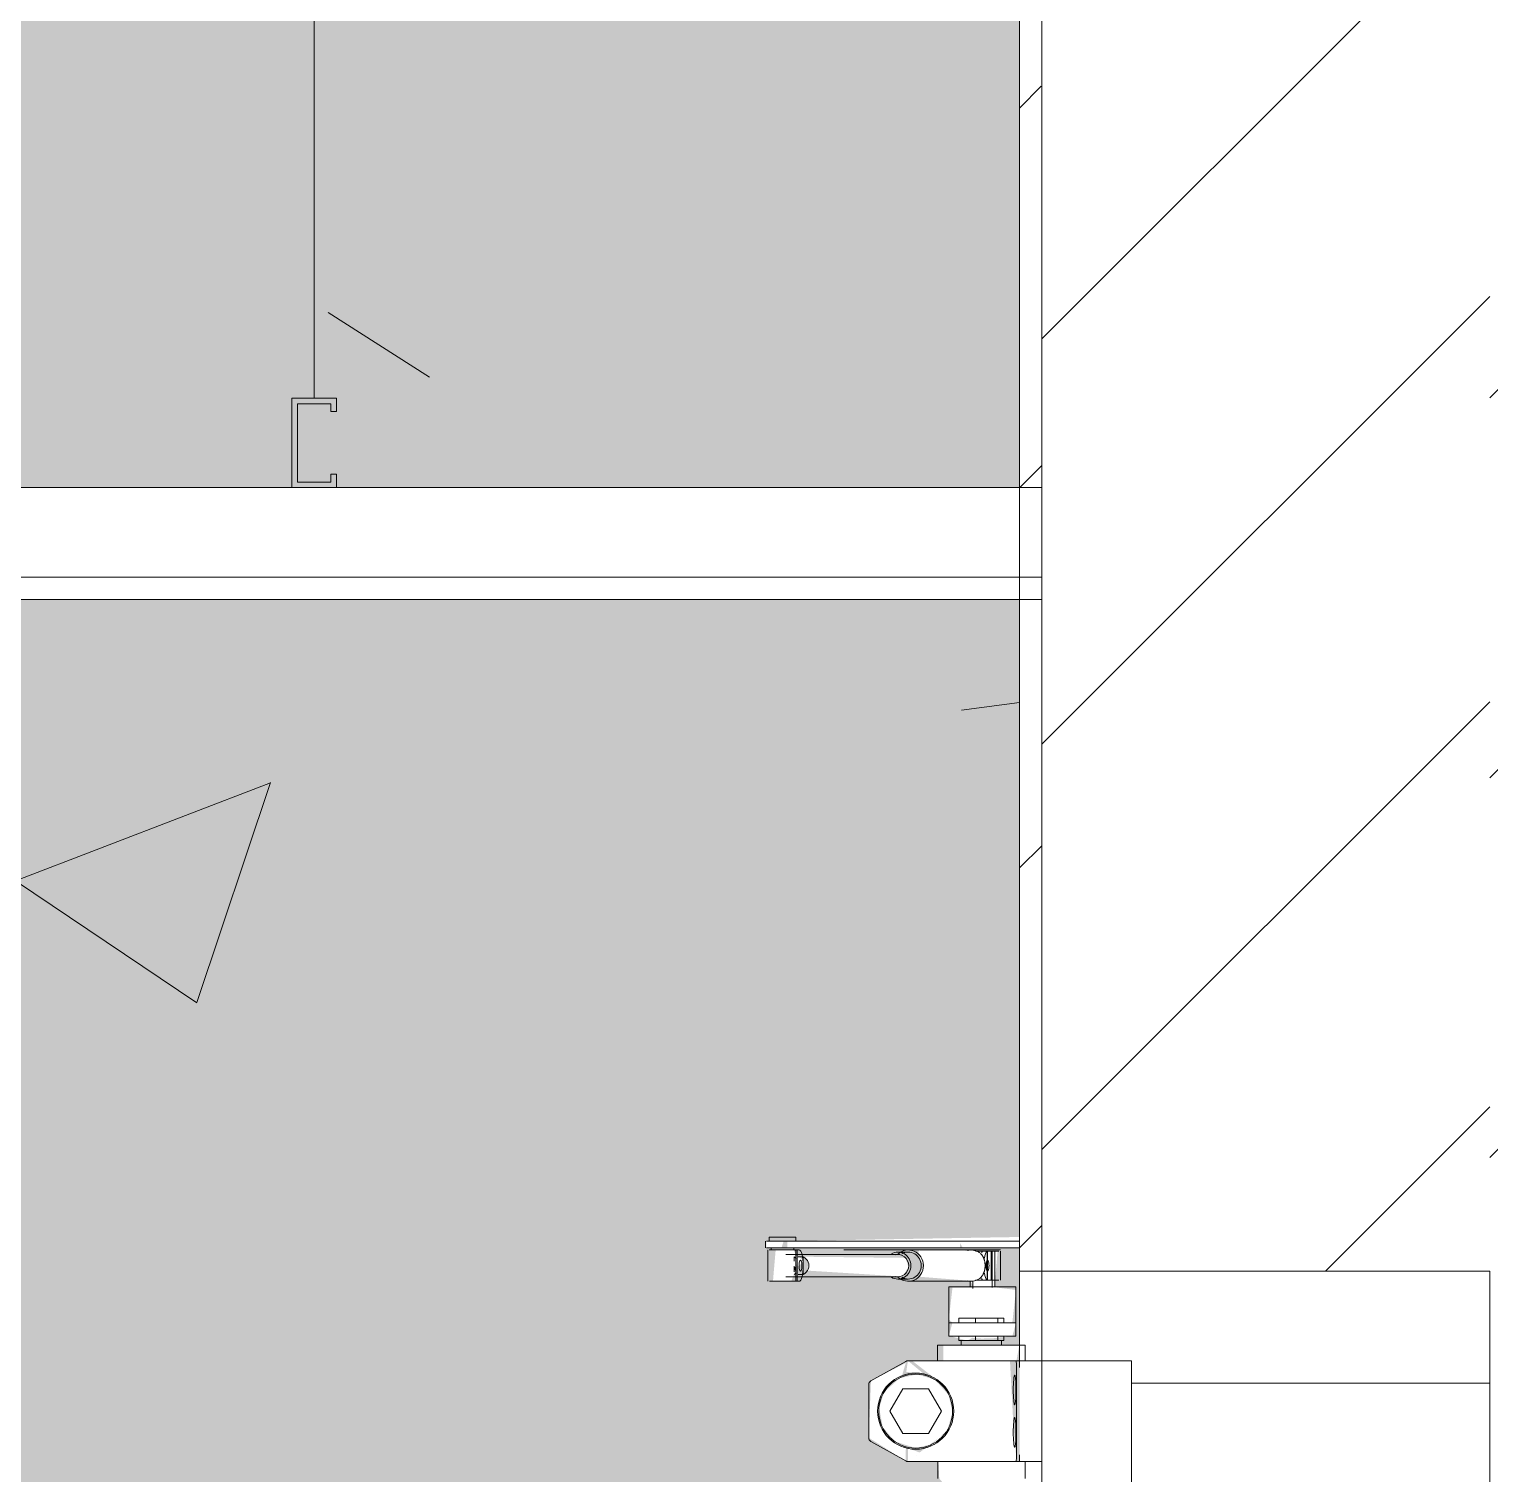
# Model space of a CAD drawing. Header units: millimetres. Extents: x 26124 to 258712, y -8723 to 35400.
# Drawn here: x 176835 to 177487, y 28110 to 28755 of the extents above; entities that cross this region are included whole.
import ezdxf

# ---------------------------------------------------------------- set-up
doc = ezdxf.new("R2010")
doc.units = ezdxf.units.MM
for name, color, linetype, lineweight in [('A-CLNG', 13, 'Continuous', 9), ('A-CLNG-3', 13, 'Continuous', 18), ('A-CLNG-PATT-3', 13, 'Continuous', 9), ('A-DETL-GENF', 92, 'Continuous', 9), ('A-DOOR', 31, 'Continuous', 9), ('A-DOOR-FRAM', 31, 'Continuous', 9), ('A-WALL', 113, 'Continuous', 9), ('A-WALL-1', 113, 'Continuous', 18), ('A-WALL-PATT-4', 111, 'Continuous', 9), ('I-WALL', 2, 'Continuous', 9), ('I-WALL-3', 2, 'Continuous', 18)]:
    doc.layers.add(name, color=color, linetype=linetype, lineweight=lineweight)
pattern_1 = [(45, (201715.2, 14125), (-84.8528, 84.8528), [])]

# ---------------------------------------------------------------- blocks, each defined once
blk = doc.blocks.new('FD_07 - FD_07-1700x2200-CỬA ĐI 2 CÁNH-V255-TKCS_MẶT CẮT 4')
at = {"layer": 'A-DOOR'}
for p, q in [((56329.08, 14613.49), (56329.08, 14610.49)), ((56329.55, 14613.49), (56329.55, 14613.49)), ((56329.55, 14613.49), (56337.24, 14613.49)), ((56329.55, 14610.49), (56329.55, 14610.49)), ((56329.55, 14610.49), (56337.24, 14610.49)), ((56330.23, 14609.49), (56330.23, 14595.49)), ((56330.73, 14615.28), (56330.73, 14613.49)), ((56342.73, 14615.28), (56330.73, 14615.28)), ((56330.73, 14615.28), (56342.73, 14615.28)), ((56330.86, 14609.49), (56335.05, 14609.49)), ((56331.73, 14610.49), (56331.73, 14609.49)), ((56335.05, 14609.49), (56343.23, 14609.49)), ((56336.73, 14613.49), (56339.23, 14613.49)), ((56339.23, 14613.49), (56336.73, 14613.49)), ((56338.28, 14613.49), (56336.73, 14613.49)), ((56336.73, 14613.49), (56338.28, 14613.49)), ((56336.73, 14610.49), (56339.23, 14610.49)), ((56339.23, 14610.49), (56336.73, 14610.49)), ((56339.23, 14610.49), (56336.73, 14610.49)), ((56336.73, 14610.49), (56339.23, 14610.49)), ((56338.85, 14613.49), (56337.24, 14613.49)), ((56337.24, 14613.49), (56338.85, 14613.49)), ((56338.85, 14610.49), (56337.24, 14610.49)), ((56337.24, 14610.49), (56338.85, 14610.49)), ((56338.85, 14613.49), (56389.47, 14613.49)), ((56338.85, 14610.49), (56389.47, 14610.49)), ((56341.73, 14609.49), (56341.73, 14610.49)), ((56343.23, 14609.49), (56342.67, 14609.49)), ((56342.67, 14609.49), (56344.18, 14609.49)), ((56342.67, 14609.49), (56342.67, 14595.49)), ((56342.73, 14613.49), (56342.73, 14615.28)), ((56343.23, 14595.49), (56343.23, 14609.49)), ((56366.06, 14609.49), (56364.06, 14609.49)), ((56364.06, 14609.49), (56366.06, 14609.49)), ((56432.06, 14609.49), (56366.06, 14609.49)), ((56389.47, 14613.49), (56390.47, 14613.49)), ((56389.47, 14610.49), (56390.47, 14610.49)), ((56390.47, 14613.49), (56416.03, 14613.49)), ((56390.47, 14610.49), (56416.03, 14610.49)), ((56416.03, 14613.49), (56417.23, 14613.49)), ((56416.03, 14610.49), (56417.23, 14610.49)), ((56416.56, 14613.49), (56417.1, 14613.49)), ((56417.1, 14613.49), (56416.56, 14613.49)), ((56416.56, 14610.49), (56417.1, 14610.49)), ((56417.1, 14610.49), (56416.56, 14610.49)), ((56417.23, 14613.49), (56442.7, 14613.49)), ((56417.23, 14610.49), (56442.67, 14610.49)), ((56432.06, 14609.49), (56434.06, 14609.49)), ((56434.06, 14609.49), (56432.06, 14609.49)), ((56388.25, 14607.5), (56338.23, 14607.5)), ((56342.02, 14604.49), (56342.02, 14606.48)), ((56343.73, 14606.48), (56344.05, 14606.48)), ((56344.05, 14606.48), (56345.9, 14606.48)), ((56345.9, 14606.48), (56345.9, 14598.52)), ((56392.91, 14608.5), (56388.25, 14608.5)), ((56422.87, 14609), (56424.27, 14609)), ((56424.27, 14609), (56428.25, 14609)), ((56426.05, 14609), (56427.98, 14609)), ((56427.98, 14609), (56429.89, 14609)), ((56429.53, 14609), (56428.2, 14609)), ((56428.2, 14596), (56428.2, 14609)), ((56428.25, 14609), (56429.42, 14609)), ((56428.25, 14596), (56428.25, 14609)), ((56429.98, 14609), (56429.26, 14609)), ((56429.89, 14609), (56433.35, 14609)), ((56429.89, 14596), (56429.89, 14609)), ((56430.38, 14592.66), (56430.38, 14609)), ((56431.58, 14593), (56431.58, 14609)), ((56434.08, 14596), (56434.08, 14609)), ((56338.23, 14597.5), (56388.25, 14597.5)), ((56342.02, 14599.77), (56342.02, 14602.22)), ((56344.05, 14598.52), (56343.73, 14598.52)), ((56345.9, 14598.52), (56344.05, 14598.52)), ((56388.25, 14596.5), (56392.91, 14596.5)), ((56424.27, 14596), (56422.87, 14596)), ((56428.25, 14596), (56424.27, 14596)), ((56427.98, 14596), (56426.05, 14596)), ((56429.89, 14596), (56427.98, 14596)), ((56428.2, 14596), (56429.53, 14596)), ((56433.35, 14596), (56429.89, 14596)), ((56335.05, 14595.49), (56331.01, 14595.49)), ((56342.67, 14595.49), (56335.05, 14595.49)), ((56344.18, 14595.49), (56342.67, 14595.49)), ((56392.91, 14595.5), (56420.99, 14595.5)), ((56441, 14593), (56411, 14593)), ((56422.85, 14593), (56415.28, 14593)), ((56420.58, 14595.73), (56420.58, 14593)), ((56424.66, 14593), (56420.58, 14593)), ((56420.58, 14593), (56420.77, 14593)), ((56421.32, 14593), (56422.2, 14593)), ((56422.19, 14593), (56421.74, 14593)), ((56421.74, 14593), (56424.92, 14593)), ((56421.78, 14595.72), (56421.78, 14592.29)), ((56431.58, 14593), (56424.66, 14593)), ((56424.92, 14593), (56430.43, 14593)), ((56430.43, 14593), (56429.98, 14593)), ((56436.89, 14593), (56431.16, 14593)), ((56431.4, 14593), (56431.58, 14593)), ((56411, 14579.56), (56411, 14587.88)), ((56441, 14587.88), (56441, 14579.56)), ((56410.98, 14571), (56410.98, 14577)), ((56410.98, 14577), (56425.98, 14577)), ((56415.53, 14579), (56422.87, 14579)), ((56415.53, 14577), (56415.53, 14579)), ((56422.87, 14579), (56432.91, 14579)), ((56422.87, 14577), (56422.87, 14579)), ((56425.98, 14577), (56440.98, 14577)), ((56432.91, 14579), (56435.6, 14579)), ((56432.91, 14577), (56432.91, 14579)), ((56435.6, 14577), (56435.6, 14579)), ((56440.98, 14577), (56440.98, 14571)), ((56425.98, 14571), (56410.98, 14571)), ((56415.53, 14569), (56415.53, 14571)), ((56422.87, 14569), (56422.87, 14571)), ((56440.98, 14571), (56425.98, 14571)), ((56432.91, 14569), (56432.91, 14571)), ((56435.6, 14569), (56435.6, 14571)), ((56406.02, 14567), (56406.02, 14560)), ((56408.63, 14567), (56406.02, 14567)), ((56406.02, 14567), (56420.5, 14567)), ((56419.2, 14569), (56415.53, 14569)), ((56416.56, 14569), (56416.56, 14567)), ((56417.77, 14569), (56416.56, 14569)), ((56416.56, 14569), (56416.87, 14569)), ((56416.87, 14569), (56417.77, 14569)), ((56423.23, 14569), (56419.2, 14569)), ((56419.2, 14569), (56423.24, 14569)), ((56422.87, 14569), (56419.2, 14569)), ((56420.5, 14567), (56445.11, 14567)), ((56427.89, 14569), (56422.87, 14569)), ((56427.89, 14569), (56423.23, 14569)), ((56423.24, 14569), (56427.9, 14569)), ((56434.26, 14569), (56427.89, 14569)), ((56432.91, 14569), (56427.89, 14569)), ((56427.9, 14569), (56431.93, 14569)), ((56431.93, 14569), (56434.56, 14569)), ((56434.26, 14569), (56432.91, 14569)), ((56434.56, 14569), (56434.26, 14569)), ((56435.6, 14569), (56434.26, 14569)), ((56434.56, 14567), (56434.56, 14569)), ((56445.11, 14567), (56442.5, 14567)), ((56445.11, 14560), (56445.11, 14567)), ((56376.25, 14551.07), (56391.77, 14559.75)), ((56392.74, 14560), (56436.9, 14560)), ((56436.9, 14560), (56439.89, 14560)), ((56445.11, 14560), (56439.38, 14560)), ((56439.89, 14560), (56440.96, 14560)), ((56452.56, 14560), (56440.96, 14560)), ((56441.22, 14557), (56441.22, 14518)), ((56442.5, 14560), (56445.11, 14560)), ((56452.56, 14560), (56452.56, 14360)), ((56492.56, 14560), (56452.56, 14560)), ((56492.56, 14360), (56492.56, 14560)), ((56375.22, 14525.67), (56375.22, 14549.33)), ((56384.68, 14537.5), (56390.45, 14547.5)), ((56390.45, 14547.5), (56402, 14547.5)), ((56402, 14547.5), (56407.77, 14537.5)), ((56390.45, 14527.5), (56384.68, 14537.5)), ((56407.77, 14537.5), (56402, 14527.5)), ((56402, 14527.5), (56390.45, 14527.5)), ((56391.77, 14515.25), (56376.25, 14523.93)), ((56436.9, 14515), (56392.74, 14515)), ((56406.06, 14515), (56406.06, 14507.41)), ((56439.89, 14515), (56436.9, 14515)), ((56439.35, 14515), (56445.06, 14515)), ((56440.96, 14515), (56439.89, 14515)), ((56440.96, 14515), (56452.56, 14515)), ((56445.06, 14515), (56444.4, 14515)), ((56445.06, 14507.41), (56445.06, 14515))]:
    blk.add_line(p, q, dxfattribs=at)
at = {"layer": 'A-DOOR', "flags": 128}
for points in [[(56345.9, 14606.48), (56346.67, 14605.97), (56347.32, 14605.38), (56347.84, 14604.72), (56348.23, 14604.01), (56348.46, 14603.26), (56348.54, 14602.5)], [(56348.54, 14602.5), (56348.46, 14601.74), (56348.23, 14600.99), (56347.84, 14600.28), (56347.32, 14599.62), (56346.67, 14599.03), (56345.9, 14598.52)], [(56441.22, 14557), (56441.22, 14557.67), (56441.2, 14558.3), (56441.17, 14558.87), (56441.12, 14559.35), (56441.07, 14559.7), (56441.02, 14559.92), (56440.96, 14560)], [(56441.02, 14559.92), (56441.07, 14559.7), (56441.12, 14559.35), (56441.17, 14558.87), (56441.2, 14558.3), (56441.22, 14557.67), (56441.22, 14557)], [(56440.96, 14515), (56441.02, 14515.08), (56441.07, 14515.3), (56441.12, 14515.65), (56441.17, 14516.13), (56441.2, 14516.7), (56441.22, 14517.33), (56441.22, 14518)], [(56441.22, 14518), (56441.22, 14517.33), (56441.2, 14516.7), (56441.17, 14516.13), (56441.12, 14515.65), (56441.07, 14515.3), (56441.02, 14515.08)]]:
    blk.add_lwpolyline(points, dxfattribs=at)
at = {"layer": 'A-DOOR'}
for centre, radius, start, end in [((56392.74, 14558), 2, 90, 119.19749), ((56377.22, 14549.33), 2, 119.19749, 180), ((56396.22, 14537.5), 17, 0, 180), ((56396.22, 14537.5), 16.5, 0, 180), ((56396.22, 14537.5), 17, 60, 75), ((56396.22, 14537.5), 17, 180, 0), ((56396.22, 14537.5), 16.5, 180, 0), ((56377.22, 14525.67), 2, 180, 240.80251), ((56396.22, 14537.5), 17, 285, 300), ((56392.74, 14517), 2, 240.80251, 270)]:
    blk.add_arc(centre, radius, start, end, dxfattribs=at)
for centre, major_axis, ratio, start_param, end_param in [((56342.23, 14602.49), (0, 7), 0.259156, 6.021386, 6.283185), ((56344.18, 14602.49), (0, 7), 0.259156, 4.712389, 6.283185), ((56392.91, 14602.5), (0, 7), 0.965835, 4.712389, 7.068583), ((56420.99, 14602.5), (0, 7), 0.965835, 5.776005, 6.536775), ((56339.09, 14602.5), (0, 5), 0.965835, 5.402701, 5.632805), ((56344.77, 14602.49), (0, 2.5), 0.259156, 4.712389, 7.853982), ((56344.77, 14602.49), (0, 2.5), 0.259156, 1.570796, 4.712389), ((56344.18, 14602.49), (0, 7), 0.259156, 3.141593, 4.712389), ((56388.25, 14602.5), (0, 6), 0.965835, 4.712389, 6.806784), ((56388.25, 14602.5), (0, 6), 0.965835, 2.617994, 4.712389), ((56388.25, 14602.5), (0, 5), 0.965835, 4.712389, 6.544985), ((56388.25, 14602.5), (0, 5), 0.965835, 2.879793, 4.712389), ((56392.91, 14602.5), (0, 7), 0.965835, 2.356194, 4.712389), ((56392.91, 14602.5), (0, 6), 0.965835, 4.712389, 6.806784), ((56392.91, 14602.5), (0, 6), 0.965835, 2.617994, 4.712389), ((56426.56, 14602.5), (0, 6.79), 0.259156, 0.291061, 0.547008), ((56428.49, 14602.5), (0, 6.79), 0.259156, 0.291061, 1.058902), ((56428.31, 14602.5), (0, 2.5), 0.259156, 4.712389, 7.853982), ((56428.31, 14602.5), (0, 2.5), 0.259156, 1.570796, 4.712389), ((56339.09, 14602.5), (0, 5), 0.965835, 3.791973, 4.022077), ((56342.83, 14602.49), (0, 2.5), 0.259156, 1.832596, 2.879793), ((56342.83, 14602.49), (0, 2.5), 0.259156, 1.832596, 2.879793), ((56420.99, 14602.5), (0, 7), 0.965835, 2.888003, 3.648773), ((56426.56, 14602.5), (0, 6.79), 0.259156, 2.594585, 2.850532), ((56428.49, 14602.5), (0, 6.79), 0.259156, 2.082691, 2.850532), ((56342.23, 14602.49), (0, 7), 0.259156, 3.141593, 3.403392), ((56411, 14581), (0, 12), 0.000349, 0, 0.959931), ((56441, 14581), (0, 12), 0.000349, 0, 0.959931), ((56410.99, 14583), (0, 6), 0.000349, 3.141593, 4.101524), ((56440.99, 14583), (0, 6), 0.000349, 3.141593, 4.101524)]:
    blk.add_ellipse(centre, major_axis=major_axis, ratio=ratio, start_param=start_param, end_param=end_param, dxfattribs=at)
for points, knots in [([(56427.2, 14602.5), (56427.2, 14602.76), (56427.19, 14603.15), (56427.14, 14603.66), (56427.08, 14604.03), (56427.02, 14604.4), (56426.94, 14604.76), (56426.86, 14605.05), (56426.79, 14605.27), (56426.73, 14605.44), (56426.67, 14605.61), (56426.59, 14605.82), (56426.47, 14606.09), (56426.35, 14606.34), (56426.24, 14606.54), (56426.15, 14606.69), (56426.06, 14606.83), (56425.94, 14607.02), (56425.78, 14607.25), (56425.57, 14607.51), (56425.26, 14607.84), (56424.84, 14608.23), (56424.47, 14608.5), (56424.27, 14608.62)], [0, 0, 0, 0, 0.1, 0.15, 0.2, 0.25, 0.3, 0.35, 0.375, 0.4, 0.425, 0.45, 0.5, 0.55, 0.575, 0.6, 0.625, 0.65, 0.7, 0.75, 0.8, 0.9, 1, 1, 1, 1]), ([(56424.27, 14596.38), (56424.47, 14596.5), (56424.84, 14596.77), (56425.26, 14597.16), (56425.57, 14597.49), (56425.78, 14597.75), (56425.94, 14597.98), (56426.06, 14598.17), (56426.15, 14598.31), (56426.24, 14598.46), (56426.35, 14598.66), (56426.47, 14598.91), (56426.59, 14599.18), (56426.67, 14599.39), (56426.73, 14599.56), (56426.79, 14599.73), (56426.86, 14599.95), (56426.94, 14600.24), (56427.02, 14600.6), (56427.08, 14600.97), (56427.14, 14601.34), (56427.19, 14601.85), (56427.2, 14602.24), (56427.2, 14602.5)], [0, 0, 0, 0, 0.1, 0.2, 0.25, 0.3, 0.35, 0.375, 0.4, 0.425, 0.45, 0.5, 0.55, 0.575, 0.6, 0.625, 0.65, 0.7, 0.75, 0.8, 0.85, 0.9, 1, 1, 1, 1]), ([(56440.99, 14547), (56440.99, 14548.22), (56440.95, 14549.98), (56440.82, 14551.86), (56440.69, 14552.92), (56440.54, 14553.55), (56440.38, 14553.71), (56440.23, 14553.39), (56440.09, 14552.61), (56439.97, 14551.41), (56439.91, 14550.42), (56439.89, 14549.87)], [0, 0, 0, 0, 0.2, 0.3, 0.4, 0.5, 0.6, 0.7, 0.8, 0.9, 1, 1, 1, 1]), ([(56439.89, 14549.87), (56439.93, 14550.97), (56440.04, 14552.34), (56440.23, 14553.39), (56440.38, 14553.71), (56440.54, 14553.55), (56440.69, 14552.92), (56440.82, 14551.86), (56440.92, 14550.45), (56440.98, 14548.78), (56440.99, 14547.61), (56440.99, 14547)], [0, 0, 0, 0, 0.2, 0.3, 0.4, 0.5, 0.6, 0.7, 0.8, 0.9, 1, 1, 1, 1]), ([(56439.89, 14544.13), (56439.93, 14543.03), (56440.04, 14541.66), (56440.23, 14540.61), (56440.38, 14540.29), (56440.54, 14540.45), (56440.69, 14541.08), (56440.82, 14542.14), (56440.92, 14543.55), (56440.98, 14545.22), (56440.99, 14546.39), (56440.99, 14547)], [0, 0, 0, 0, 0.2, 0.3, 0.4, 0.5, 0.6, 0.7, 0.8, 0.9, 1, 1, 1, 1]), ([(56440.99, 14547), (56440.99, 14545.78), (56440.95, 14544.02), (56440.82, 14542.14), (56440.69, 14541.08), (56440.54, 14540.45), (56440.38, 14540.29), (56440.23, 14540.61), (56440.09, 14541.39), (56439.97, 14542.59), (56439.91, 14543.58), (56439.89, 14544.13)], [0, 0, 0, 0, 0.2, 0.3, 0.4, 0.5, 0.6, 0.7, 0.8, 0.9, 1, 1, 1, 1]), ([(56440.99, 14528), (56440.99, 14529.22), (56440.95, 14530.98), (56440.82, 14532.86), (56440.69, 14533.92), (56440.54, 14534.55), (56440.38, 14534.71), (56440.23, 14534.39), (56440.09, 14533.61), (56439.97, 14532.41), (56439.91, 14531.42), (56439.89, 14530.87)], [0, 0, 0, 0, 0.2, 0.3, 0.4, 0.5, 0.6, 0.7, 0.8, 0.9, 1, 1, 1, 1]), ([(56439.89, 14530.87), (56439.93, 14531.97), (56440.04, 14533.34), (56440.23, 14534.39), (56440.38, 14534.71), (56440.54, 14534.55), (56440.69, 14533.92), (56440.82, 14532.86), (56440.92, 14531.45), (56440.98, 14529.78), (56440.99, 14528.61), (56440.99, 14528)], [0, 0, 0, 0, 0.2, 0.3, 0.4, 0.5, 0.6, 0.7, 0.8, 0.9, 1, 1, 1, 1]), ([(56439.89, 14525.13), (56439.93, 14524.03), (56440.04, 14522.66), (56440.23, 14521.61), (56440.38, 14521.29), (56440.54, 14521.45), (56440.69, 14522.08), (56440.82, 14523.14), (56440.92, 14524.55), (56440.98, 14526.22), (56440.99, 14527.39), (56440.99, 14528)], [0, 0, 0, 0, 0.2, 0.3, 0.4, 0.5, 0.6, 0.7, 0.8, 0.9, 1, 1, 1, 1]), ([(56440.99, 14528), (56440.99, 14526.78), (56440.95, 14525.02), (56440.82, 14523.14), (56440.69, 14522.08), (56440.54, 14521.45), (56440.38, 14521.29), (56440.23, 14521.61), (56440.09, 14522.39), (56439.97, 14523.59), (56439.91, 14524.58), (56439.89, 14525.13)], [0, 0, 0, 0, 0.2, 0.3, 0.4, 0.5, 0.6, 0.7, 0.8, 0.9, 1, 1, 1, 1])]:
    blk.add_open_spline(points, degree=3, knots=knots, dxfattribs=at)
for points in [[(56439.74, 14547), (56439.75, 14547.5), (56439.79, 14548.49), (56439.87, 14549.42), (56439.89, 14549.87)], [(56439.89, 14544.13), (56439.87, 14544.58), (56439.79, 14545.51), (56439.75, 14546.5), (56439.74, 14547)], [(56439.89, 14549.87), (56439.87, 14549.42), (56439.83, 14548.95), (56439.8, 14548.48)], [(56439.8, 14545.52), (56439.83, 14545.05), (56439.87, 14544.58), (56439.89, 14544.13)], [(56439.74, 14528), (56439.75, 14528.5), (56439.79, 14529.49), (56439.87, 14530.42), (56439.89, 14530.87)], [(56439.89, 14530.87), (56439.87, 14530.42), (56439.83, 14529.95), (56439.8, 14529.48)], [(56439.89, 14525.13), (56439.87, 14525.58), (56439.79, 14526.51), (56439.75, 14527.5), (56439.74, 14528)], [(56439.8, 14526.52), (56439.83, 14526.05), (56439.87, 14525.58), (56439.89, 14525.13)]]:
    blk.add_open_spline(points, degree=3, dxfattribs=at)
at = {"layer": 'A-DOOR-FRAM'}
for p, q in [((56652.56, 14600), (56452.56, 14600)), ((56452.56, 14600), (56452.56, 14560)), ((56652.56, 14550), (56652.56, 14600)), ((56452.56, 14560), (56492.56, 14560)), ((56492.56, 14560), (56492.56, 14550)), ((56492.56, 14550), (56652.56, 14550)), ((56652.56, 14550), (56652.56, 12400))]:
    blk.add_line(p, q, dxfattribs=at)
blk = doc.blocks.new('Repeating Detail - THANH TREO TRẦN 600-354052-TKCS_MẶT CẮT 4')
at = {"layer": 'A-DETL-GENF'}
blk.add_hatch(color=256, dxfattribs=at).paths.add_polyline_path([(56117.62, 28550), (56137.62, 28550), (56137.62, 28556), (56135.12, 28552.5), (56120.12, 28552.5), (56120.12, 28587.5), (56135.12, 28587.5), (56137.62, 28584), (56137.62, 28590), (56117.62, 28590)])
for p, q in [((56127.62, 28590), (56127.62, 29190)), ((56137.62, 28590), (56117.62, 28590)), ((56117.62, 28590), (56117.62, 28550)), ((56137.62, 28590), (56117.62, 28590)), ((56117.62, 28590), (56117.62, 28550)), ((56120.12, 28587.5), (56135.12, 28587.5)), ((56120.12, 28552.5), (56120.12, 28587.5)), ((56120.12, 28552.5), (56120.12, 28587.5)), ((56120.12, 28587.5), (56135.12, 28587.5)), ((56135.12, 28587.5), (56135.12, 28584)), ((56135.12, 28587.5), (56135.12, 28584)), ((56137.62, 28584), (56137.62, 28590)), ((56137.62, 28584), (56137.62, 28590)), ((56135.12, 28584), (56137.62, 28584)), ((56135.12, 28584), (56137.62, 28584)), ((56137.62, 28556), (56135.12, 28556)), ((56135.12, 28556), (56135.12, 28552.5)), ((56137.62, 28556), (56135.12, 28556)), ((56135.12, 28556), (56135.12, 28552.5)), ((56137.62, 28550), (56137.62, 28556)), ((56137.62, 28550), (56137.62, 28556)), ((56117.62, 28550), (56137.62, 28550)), ((56117.62, 28550), (56137.62, 28550)), ((56135.12, 28552.5), (56120.12, 28552.5)), ((56135.12, 28552.5), (56120.12, 28552.5))]:
    blk.add_line(p, q, dxfattribs=at)

msp = doc.modelspace()

# ---------------------------------------------------------------- hatches: boundary and pattern name
at = {"layer": 'A-CLNG-PATT-3'}
h = msp.add_hatch(dxfattribs=at)
h.set_pattern_fill('FP_4', color=256, style=0, pattern_type=2)
h.set_pattern_definition([(0, (201715.2, 14125), (1300.48, 325.12), [53.645, -921.715, 53.645, -6123.635]), (0, (201715.2, 14125), (1300.48, 325.12), [-1029.005, -921.715, 53.645, -1897.075, -3251.2]), (0, (201715.2, 14125), (1300.48, 325.12), [-3901.44, 53.645, -921.715, 53.645, -2222.195]), (0, (201715.2, 14125), (1300.48, 325.12), [-4930.445, -596.595, 53.645, -1571.955]), (120, (202202.9, 14287.56), (-931.8022, 963.6887), [53.645, -921.715, -6177.28]), (120, (202202.9, 14287.56), (-931.8022, 963.6887), [-975.36, 53.645, -921.715, -5201.92]), (120, (202202.9, 14287.56), (-931.8022, 963.6887), [-1950.72, 53.645, -1897.075, -3251.2]), (120, (202202.9, 14287.56), (-931.8022, 963.6887), [-3901.44, 53.645, -921.715, -2275.84]), (120, (202202.9, 14287.56), (-931.8022, 963.6887), [-4876.8, 53.645, -596.595, -1625.6]), (120, (202202.9, 14287.56), (-931.8022, 963.6887), [-5527.04, 53.645, -1571.955]), (240, (202365.44, 14937.8), (-368.6778, -1288.8087), [53.645, -921.715, -6177.28]), (240, (202365.44, 14937.8), (-368.6778, -1288.8087), [-975.36, 53.645, -921.715, -5201.92]), (240, (202365.44, 14937.8), (-368.6778, -1288.8087), [-1950.72, 53.645, -1897.075, -3251.2]), (240, (202365.44, 14937.8), (-368.6778, -1288.8087), [-3901.44, 53.645, -921.715, -2275.84]), (240, (202365.44, 14937.8), (-368.6778, -1288.8087), [-4876.8, 53.645, -596.595, -1625.6]), (240, (202365.44, 14937.8), (-368.6778, -1288.8087), [-5527.04, 53.645, -1571.955])])
h.paths.add_polyline_path([(176908.25, 28500), (177287.47, 28500), (177287.47, 28510), (163487.47, 28510), (163487.47, 28500), (176508.8, 28500)])
at = {"layer": 'A-WALL-PATT-4'}
h = msp.add_hatch(dxfattribs=at)
h.set_pattern_fill('FP_5', color=256, style=0, pattern_type=2)
h.set_pattern_definition(pattern_1)
h.paths.add_polyline_path([(177287.47, 28200), (177286.97, 29150), (177277.47, 29150), (177277.47, 28200)])
h.paths.add_polyline_path([(177287.47, 29350), (177287.47, 29400), (177277.47, 29400), (177277.47, 29350), (177279.97, 29350)])
h = msp.add_hatch(dxfattribs=at)
h.set_pattern_fill('FP_5', color=256, style=0, pattern_type=2)
h.set_pattern_definition(pattern_1)
h.paths.add_polyline_path([(177497.47, 28200), (177497.47, 29150), (177487.47, 29150), (177487.47, 28200)])
h.paths.add_polyline_path([(177494.97, 29350), (177497.47, 29350), (177497.47, 29400), (177487.47, 29400), (177487.47, 29350)])
h = msp.add_hatch(dxfattribs=at)
h.set_pattern_fill('FP_6', color=256, style=0, pattern_type=2)
h.set_pattern_definition([(50, (201715.2, 14125), (1165.978, -102.01), [121.92, -1341.12]), (355, (201715.2, 14125), (-225.554, 1222.763), [97.536, -1072.896]), (100.451, (201812.4, 14116.5), (940.433, 1120.746), [103.616, -1139.776]), (46.184, (201715.2, 14450.1), (1734.906, -269.074), [182.88, -2011.68]), (96.636, (201859.8, 14427.7), (1519.38, 1583.536), [155.424, -1709.665]), (351.184, (201715.2, 14450.1), (1519.39, 1583.52), [146.304, -1609.344]), (21, (201877.8, 14368.8), (970.332, -654.498), [121.92, -1341.12]), (326, (201877.8, 14368.8), (395.533, 1178.804), [97.536, -1072.896]), (71.451, (201958.6, 14314.3), (1365.87, 524.296), [103.616, -1139.776]), (37.5, (201715.2, 14125), (19.767, 541.1527), [53.645, -1006.246, 53.645, -1035.507, -1076.96]), (37.5, (201715.2, 14125), (19.767, 541.1527), [-2149.043, 53.645, -1023.315]), (7.5, (201715.2, 14125), (427.646, 641.156), [53.645, -567.334, 53.645, -981.862, -410.464]), (7.5, (201715.2, 14125), (427.646, 641.156), [-1656.486, 53.645, -356.819]), (327.5, (201352.7, 14125), (867.782, -36.665), [53.645, -352.755, 53.645, -1214.323, -1682.496]), (327.5, (201352.7, 14125), (867.782, -36.665), [-1674.368, 53.645, -1628.85]), (317.5, (201190.1, 14125), (948.028, 162.731), [53.645, -474.675, 53.645, -788.416, -1194.816]), (317.5, (201190.1, 14125), (948.028, 162.731), [-1370.38, 53.645, -1141.17])])
h.paths.add_polyline_path([(177227.64, 28160), (177234.92, 28154), (177226.9, 28155.06), (177227.38, 28158.22)])
h.paths.add_polyline_path([(165287.47, 26000), (172247.47, 26000), (172247.47, 28200), (173337.47, 28200), (173337.47, 26000), (177277.47, 26000), (177276.16, 28102.49), (177264.39, 28091.32), (177262.78, 28091.32), (177254.19, 28092.95), (177241.63, 28107.41), (177241.23, 28115), (177227.64, 28115), (177245.85, 28129), (177248.12, 28137.5), (177245.41, 28146.56), (177239.37, 28152.38), (177229.56, 28160), (177243.53, 28160), (177243.53, 28167), (177277.39, 28167), (177276.12, 28160), (177273.22, 28160), (177274.64, 28133.1), (177276.16, 28115), (177277.47, 28115.28), (177277.47, 28210.49), (177173.75, 28210.49), (177173.75, 28213.49), (177277.47, 28215.29), (177277.47, 28500), (165287.47, 28500), (165287.47, 26077.97)])
h.paths.add_polyline_path([(177227.64, 28115), (177227.64, 28120.96), (177232.87, 28119.03), (177231.12, 28117.68)])
h.paths.add_polyline_path([(177226.67, 28115.25), (177210.12, 28125.67), (177211.15, 28151.07), (177226.68, 28159.01), (177224.95, 28153.19), (177218.83, 28149.17), (177214.62, 28141.3), (177215.19, 28131.93), (177219.58, 28125.12), (177226.72, 28121)])
h.paths.add_polyline_path([(177231.12, 28121), (177221.94, 28123.93), (177216.4, 28130.3), (177214.82, 28138.96), (177217.03, 28146), (177223.92, 28152.22), (177231.73, 28153.92), (177239.62, 28151.6), (177245.85, 28144.7), (177247.54, 28136.9), (177245.22, 28129), (177238.33, 28122.78), (177231.47, 28121.05)])
h.paths.add_polyline_path([(177254.1, 28169), (177246.64, 28171), (177245.88, 28171), (177247.54, 28177), (177245.9, 28178.49), (177247.54, 28192.66), (177257.26, 28192.66), (177255.51, 28195.72), (177232.59, 28197.55), (177234.57, 28202.5), (177232.2, 28207.76), (177232.59, 28209.26), (177267.71, 28209), (177266.3, 28193), (177267.71, 28192.66), (177275.9, 28191.64), (177274.28, 28177.17), (177275.88, 28177), (177274.28, 28171), (177265.34, 28170.01), (177260.46, 28169.93), (177256.43, 28170.27), (177255.4, 28169.71)])
h.paths.add_polyline_path([(177245.9, 28192.66), (177245.9, 28192.66), (177245.9, 28195.72)])
h.paths.add_polyline_path([(177180.8, 28206.48), (177226.61, 28205.97), (177227.88, 28201.74), (177225.56, 28198.17), (177224.37, 28197.67), (177182.75, 28200.28), (177183.13, 28204.01), (177181.47, 28206.04)])
h.paths.add_polyline_path([(177172.85, 28195.49), (177167.38, 28195.49), (177168.59, 28209.49), (177176.58, 28209.49), (177178.3, 28205.97), (177179.03, 28206.48), (177180.8, 28204.72), (177178.95, 28202.12), (177177.56, 28203.36), (177176.95, 28198.96), (177175.51, 28195.49), (177173.17, 28195.49)])
h.paths.add_polyline_path([(177250.93, 28210.49), (177252.13, 28210.49), (177250.93, 28212.49)])
h.paths.add_polyline_path([(177164.45, 28210.49), (177164.45, 28213.49), (177172.14, 28213.49), (177171.23, 28210.49), (177166.12, 28210.49)])
h.paths.add_polyline_path([(177225.35, 28210.49), (177225.37, 28210.49), (177224.37, 28210.49)])
h.paths.add_polyline_path([(169152.52, 28550), (169152.52, 28590), (169172.52, 28590), (169172.52, 28584), (169170.02, 28587.5), (169155.02, 28587.5), (169155.02, 28552.5), (169170.02, 28552.5), (169172.52, 28556), (169172.52, 28550), (169752.52, 28550), (169752.52, 28590), (169772.52, 28590), (169772.52, 28584), (169770.02, 28587.5), (169755.02, 28587.5), (169755.02, 28552.5), (169770.02, 28552.5), (169772.52, 28556), (169772.52, 28550), (170352.52, 28550), (170352.52, 28590), (170372.52, 28590), (170372.52, 28584), (170370.02, 28587.5), (170355.02, 28587.5), (170355.02, 28552.5), (170370.02, 28552.5), (170372.52, 28556), (170372.52, 28550), (170952.52, 28550), (170952.52, 28590), (170972.52, 28590), (170972.52, 28584), (170970.02, 28587.5), (170955.02, 28587.5), (170955.02, 28552.5), (170970.02, 28552.5), (170972.52, 28556), (170972.52, 28550), (171552.52, 28550), (171552.52, 28590), (171572.52, 28590), (171572.52, 28584), (171570.02, 28587.5), (171555.02, 28587.5), (171555.02, 28552.5), (171570.02, 28552.5), (171572.52, 28556), (171572.52, 28550), (172152.52, 28550), (172152.52, 28590), (172172.52, 28590), (172172.52, 28584), (172170.02, 28587.5), (172155.02, 28587.5), (172155.02, 28552.5), (172170.02, 28552.5), (172172.52, 28556), (172172.52, 28550), (172752.52, 28550), (172752.52, 28590), (172772.52, 28590), (172772.52, 28584), (172770.02, 28587.5), (172755.02, 28587.5), (172755.02, 28552.5), (172770.02, 28552.5), (172772.52, 28556), (172772.52, 28550), (173352.52, 28550), (173352.52, 28590), (173372.52, 28590), (173372.52, 28584), (173370.02, 28587.5), (173355.02, 28587.5), (173355.02, 28552.5), (173370.02, 28552.5), (173372.52, 28556), (173372.52, 28550), (173952.52, 28550), (173952.52, 28590), (173972.52, 28590), (173972.52, 28584), (173970.02, 28587.5), (173955.02, 28587.5), (173955.02, 28552.5), (173970.02, 28552.5), (173972.52, 28556), (173972.52, 28550), (174552.52, 28550), (174552.52, 28590), (174572.52, 28590), (174572.52, 28584), (174570.02, 28587.5), (174555.02, 28587.5), (174555.02, 28552.5), (174570.02, 28552.5), (174572.52, 28556), (174572.52, 28550), (175152.52, 28550), (175152.52, 28590), (175172.52, 28590), (175172.52, 28584), (175170.02, 28587.5), (175155.02, 28587.5), (175155.02, 28552.5), (175170.02, 28552.5), (175172.52, 28556), (175172.52, 28550), (175752.52, 28550), (175752.52, 28590), (175772.52, 28590), (175772.52, 28584), (175770.02, 28587.5), (175755.02, 28587.5), (175755.02, 28552.5), (175770.02, 28552.5), (175772.52, 28556), (175772.52, 28550), (176352.52, 28550), (176352.52, 28590), (176372.52, 28590), (176372.52, 28584), (176370.02, 28587.5), (176355.02, 28587.5), (176355.02, 28552.5), (176370.02, 28552.5), (176372.52, 28556), (176372.52, 28550), (176952.52, 28550), (176952.52, 28590), (176972.52, 28590), (176972.52, 28584), (176970.02, 28587.5), (176955.02, 28587.5), (176955.02, 28552.5), (176970.02, 28552.5), (176972.52, 28556), (176972.52, 28550), (177277.47, 28550), (177277.47, 29150), (173787.54, 29150), (173787.54, 28900), (173387.54, 28900), (173387.54, 29150), (170487.53, 29150), (170487.53, 28950), (170287.53, 28950), (170287.53, 29150), (165687.54, 29150), (165687.54, 28900), (165287.54, 28900), (165287.54, 28550), (165552.52, 28550), (165552.52, 28590), (165572.52, 28590), (165572.52, 28584), (165570.02, 28587.5), (165555.02, 28587.5), (165555.02, 28552.5), (165570.02, 28552.5), (165572.52, 28556), (165572.52, 28550), (166152.52, 28550), (166152.52, 28590), (166172.52, 28590), (166172.52, 28584), (166170.02, 28587.5), (166155.02, 28587.5), (166155.02, 28552.5), (166170.02, 28552.5), (166172.52, 28556), (166172.52, 28550), (166752.52, 28550), (166752.52, 28590), (166772.52, 28590), (166772.52, 28584), (166770.02, 28587.5), (166755.02, 28587.5), (166755.02, 28552.5), (166770.02, 28552.5), (166772.52, 28556), (166772.52, 28550), (167352.52, 28550), (167352.52, 28590), (167372.52, 28590), (167372.52, 28584), (167370.02, 28587.5), (167355.02, 28587.5), (167355.02, 28552.5), (167370.02, 28552.5), (167372.52, 28556), (167372.52, 28550), (167952.52, 28550), (167952.52, 28590), (167972.52, 28590), (167972.52, 28584), (167970.02, 28587.5), (167955.02, 28587.5), (167955.02, 28552.5), (167970.02, 28552.5), (167972.52, 28556), (167972.52, 28550), (168552.52, 28550), (168552.52, 28590), (168572.52, 28590), (168572.52, 28584), (168570.02, 28587.5), (168555.02, 28587.5), (168555.02, 28552.5), (168570.02, 28552.5), (168572.52, 28556), (168572.52, 28550)])
h = msp.add_hatch(dxfattribs=at)
h.set_pattern_fill('FP_7', color=256, style=0, pattern_type=2)
h.set_pattern_definition([(37.5, (201715.2, 14125), (-5.1206, 156.61216), [5.364, -118.181, 5.364, -132.812, -132.08]), (37.5, (201715.2, 14125), (-5.1206, 156.61216), [-261.722, 5.364, -126.716]), (7.5, (201715.2, 14125), (143.847, 229.3842), [5.364, -61.285, 5.364, -105.989, -42.672]), (7.5, (201715.2, 14125), (143.847, 229.3842), [-178.003, 5.364, -37.308]), (327.5, (201615.23, 14125), (253.1176, 0.4601), [5.364, -35.276, 5.364, -140.94, -191.008]), (327.5, (201615.23, 14125), (253.1176, 0.4601), [-186.944, 5.364, -185.644]), (317.5, (201615.23, 14125), (244.3381, 71.3376), [5.364, -14.956, 5.364, -90.546, -109.728]), (317.5, (201615.23, 14125), (244.3381, 71.3376), [-116.23, 5.364, -104.364])])
h.paths.add_polyline_path([(177227.64, 28160), (177234.92, 28154), (177226.9, 28155.06), (177227.38, 28158.22)])
h.paths.add_polyline_path([(165287.47, 26000), (172247.47, 26000), (172247.47, 28200), (173337.47, 28200), (173337.47, 26000), (177277.47, 26000), (177276.16, 28102.49), (177264.39, 28091.32), (177262.78, 28091.32), (177254.19, 28092.95), (177241.63, 28107.41), (177241.23, 28115), (177227.64, 28115), (177245.85, 28129), (177248.12, 28137.5), (177245.41, 28146.56), (177239.37, 28152.38), (177229.56, 28160), (177243.53, 28160), (177243.53, 28167), (177277.39, 28167), (177276.12, 28160), (177273.22, 28160), (177274.64, 28133.1), (177276.16, 28115), (177277.47, 28115.28), (177277.47, 28210.49), (177173.75, 28210.49), (177173.75, 28213.49), (177277.47, 28215.29), (177277.47, 28500), (165287.47, 28500), (165287.47, 26077.97)])
h.paths.add_polyline_path([(177227.64, 28115), (177227.64, 28120.96), (177232.87, 28119.03), (177231.12, 28117.68)])
h.paths.add_polyline_path([(177226.67, 28115.25), (177210.12, 28125.67), (177211.15, 28151.07), (177226.68, 28159.01), (177224.95, 28153.19), (177218.83, 28149.17), (177214.62, 28141.3), (177215.19, 28131.93), (177219.58, 28125.12), (177226.72, 28121)])
h.paths.add_polyline_path([(177231.12, 28121), (177221.94, 28123.93), (177216.4, 28130.3), (177214.82, 28138.96), (177217.03, 28146), (177223.92, 28152.22), (177231.73, 28153.92), (177239.62, 28151.6), (177245.85, 28144.7), (177247.54, 28136.9), (177245.22, 28129), (177238.33, 28122.78), (177231.47, 28121.05)])
h.paths.add_polyline_path([(177254.1, 28169), (177246.64, 28171), (177245.88, 28171), (177247.54, 28177), (177245.9, 28178.49), (177247.54, 28192.66), (177257.26, 28192.66), (177255.51, 28195.72), (177232.59, 28197.55), (177234.57, 28202.5), (177232.2, 28207.76), (177232.59, 28209.26), (177267.71, 28209), (177266.3, 28193), (177267.71, 28192.66), (177275.9, 28191.64), (177274.28, 28177.17), (177275.88, 28177), (177274.28, 28171), (177265.34, 28170.01), (177260.46, 28169.93), (177256.43, 28170.27), (177255.4, 28169.71)])
h.paths.add_polyline_path([(177245.9, 28192.66), (177245.9, 28192.66), (177245.9, 28195.72)])
h.paths.add_polyline_path([(177180.8, 28206.48), (177226.61, 28205.97), (177227.88, 28201.74), (177225.56, 28198.17), (177224.37, 28197.67), (177182.75, 28200.28), (177183.13, 28204.01), (177181.47, 28206.04)])
h.paths.add_polyline_path([(177172.85, 28195.49), (177167.38, 28195.49), (177168.59, 28209.49), (177176.58, 28209.49), (177178.3, 28205.97), (177179.03, 28206.48), (177180.8, 28204.72), (177178.95, 28202.12), (177177.56, 28203.36), (177176.95, 28198.96), (177175.51, 28195.49), (177173.17, 28195.49)])
h.paths.add_polyline_path([(177250.93, 28210.49), (177252.13, 28210.49), (177250.93, 28212.49)])
h.paths.add_polyline_path([(177164.45, 28210.49), (177164.45, 28213.49), (177172.14, 28213.49), (177171.23, 28210.49), (177166.12, 28210.49)])
h.paths.add_polyline_path([(177225.35, 28210.49), (177225.37, 28210.49), (177224.37, 28210.49)])
h.paths.add_polyline_path([(169152.52, 28550), (169152.52, 28590), (169172.52, 28590), (169172.52, 28584), (169170.02, 28587.5), (169155.02, 28587.5), (169155.02, 28552.5), (169170.02, 28552.5), (169172.52, 28556), (169172.52, 28550), (169752.52, 28550), (169752.52, 28590), (169772.52, 28590), (169772.52, 28584), (169770.02, 28587.5), (169755.02, 28587.5), (169755.02, 28552.5), (169770.02, 28552.5), (169772.52, 28556), (169772.52, 28550), (170352.52, 28550), (170352.52, 28590), (170372.52, 28590), (170372.52, 28584), (170370.02, 28587.5), (170355.02, 28587.5), (170355.02, 28552.5), (170370.02, 28552.5), (170372.52, 28556), (170372.52, 28550), (170952.52, 28550), (170952.52, 28590), (170972.52, 28590), (170972.52, 28584), (170970.02, 28587.5), (170955.02, 28587.5), (170955.02, 28552.5), (170970.02, 28552.5), (170972.52, 28556), (170972.52, 28550), (171552.52, 28550), (171552.52, 28590), (171572.52, 28590), (171572.52, 28584), (171570.02, 28587.5), (171555.02, 28587.5), (171555.02, 28552.5), (171570.02, 28552.5), (171572.52, 28556), (171572.52, 28550), (172152.52, 28550), (172152.52, 28590), (172172.52, 28590), (172172.52, 28584), (172170.02, 28587.5), (172155.02, 28587.5), (172155.02, 28552.5), (172170.02, 28552.5), (172172.52, 28556), (172172.52, 28550), (172752.52, 28550), (172752.52, 28590), (172772.52, 28590), (172772.52, 28584), (172770.02, 28587.5), (172755.02, 28587.5), (172755.02, 28552.5), (172770.02, 28552.5), (172772.52, 28556), (172772.52, 28550), (173352.52, 28550), (173352.52, 28590), (173372.52, 28590), (173372.52, 28584), (173370.02, 28587.5), (173355.02, 28587.5), (173355.02, 28552.5), (173370.02, 28552.5), (173372.52, 28556), (173372.52, 28550), (173952.52, 28550), (173952.52, 28590), (173972.52, 28590), (173972.52, 28584), (173970.02, 28587.5), (173955.02, 28587.5), (173955.02, 28552.5), (173970.02, 28552.5), (173972.52, 28556), (173972.52, 28550), (174552.52, 28550), (174552.52, 28590), (174572.52, 28590), (174572.52, 28584), (174570.02, 28587.5), (174555.02, 28587.5), (174555.02, 28552.5), (174570.02, 28552.5), (174572.52, 28556), (174572.52, 28550), (175152.52, 28550), (175152.52, 28590), (175172.52, 28590), (175172.52, 28584), (175170.02, 28587.5), (175155.02, 28587.5), (175155.02, 28552.5), (175170.02, 28552.5), (175172.52, 28556), (175172.52, 28550), (175752.52, 28550), (175752.52, 28590), (175772.52, 28590), (175772.52, 28584), (175770.02, 28587.5), (175755.02, 28587.5), (175755.02, 28552.5), (175770.02, 28552.5), (175772.52, 28556), (175772.52, 28550), (176352.52, 28550), (176352.52, 28590), (176372.52, 28590), (176372.52, 28584), (176370.02, 28587.5), (176355.02, 28587.5), (176355.02, 28552.5), (176370.02, 28552.5), (176372.52, 28556), (176372.52, 28550), (176952.52, 28550), (176952.52, 28590), (176972.52, 28590), (176972.52, 28584), (176970.02, 28587.5), (176955.02, 28587.5), (176955.02, 28552.5), (176970.02, 28552.5), (176972.52, 28556), (176972.52, 28550), (177277.47, 28550), (177277.47, 29150), (173787.54, 29150), (173787.54, 28900), (173387.54, 28900), (173387.54, 29150), (170487.53, 29150), (170487.53, 28950), (170287.53, 28950), (170287.53, 29150), (165687.54, 29150), (165687.54, 28900), (165287.54, 28900), (165287.54, 28550), (165552.52, 28550), (165552.52, 28590), (165572.52, 28590), (165572.52, 28584), (165570.02, 28587.5), (165555.02, 28587.5), (165555.02, 28552.5), (165570.02, 28552.5), (165572.52, 28556), (165572.52, 28550), (166152.52, 28550), (166152.52, 28590), (166172.52, 28590), (166172.52, 28584), (166170.02, 28587.5), (166155.02, 28587.5), (166155.02, 28552.5), (166170.02, 28552.5), (166172.52, 28556), (166172.52, 28550), (166752.52, 28550), (166752.52, 28590), (166772.52, 28590), (166772.52, 28584), (166770.02, 28587.5), (166755.02, 28587.5), (166755.02, 28552.5), (166770.02, 28552.5), (166772.52, 28556), (166772.52, 28550), (167352.52, 28550), (167352.52, 28590), (167372.52, 28590), (167372.52, 28584), (167370.02, 28587.5), (167355.02, 28587.5), (167355.02, 28552.5), (167370.02, 28552.5), (167372.52, 28556), (167372.52, 28550), (167952.52, 28550), (167952.52, 28590), (167972.52, 28590), (167972.52, 28584), (167970.02, 28587.5), (167955.02, 28587.5), (167955.02, 28552.5), (167970.02, 28552.5), (167972.52, 28556), (167972.52, 28550), (168552.52, 28550), (168552.52, 28590), (168572.52, 28590), (168572.52, 28584), (168570.02, 28587.5), (168555.02, 28587.5), (168555.02, 28552.5), (168570.02, 28552.5), (168572.52, 28556), (168572.52, 28550)])
h = msp.add_hatch(dxfattribs=at)
h.set_pattern_fill('FP_1', color=256, style=0, pattern_type=2)
h.set_pattern_definition([(45, (201715.2, 14125), (-90.50967, 90.50967), [])])
h.paths.add_polyline_path([(177287.47, 25950), (177487.47, 25950), (177487.47, 26000), (177287.47, 26000)])
h.paths.add_polyline_path([(177307.71, 28200), (177487.47, 28200), (177487.47, 29150), (177287.47, 29150), (177287.47, 28200)])

# ---------------------------------------------------------------- linework, layer by layer
at = {"layer": 'A-CLNG'}
msp.add_line((177287.47, 28510), (163487.47, 28510), dxfattribs=at)
at = {"layer": 'A-CLNG-3'}
for p, q in [((176952.52, 28550), (176372.52, 28550)), ((177287.47, 28550), (176972.52, 28550)), ((177287.47, 28500), (177287.47, 28550)), ((163487.47, 28500), (177287.47, 28500))]:
    msp.add_line(p, q, dxfattribs=at)
at = {"layer": 'A-WALL'}
msp.add_line((177287.47, 29150), (177287.47, 28200), dxfattribs=at)
at = {"layer": 'A-WALL-1'}
msp.add_line((177287.47, 28200), (177487.47, 28200), dxfattribs=at)
at = {"layer": 'I-WALL'}
for p, q in [((177277.47, 28157), (177277.47, 28200)), ((177277.47, 28115), (177277.47, 28118))]:
    msp.add_line(p, q, dxfattribs=at)
at = {"layer": 'I-WALL-3'}
for p, q in [((177277.47, 29150), (177277.47, 28200)), ((177277.47, 28200), (177287.47, 28200))]:
    msp.add_line(p, q, dxfattribs=at)

# ---------------------------------------------------------------- block references
at = {"layer": 'A-DETL-GENF'}
msp.add_blockref('Repeating Detail - THANH TREO TRẦN 600-354052-TKCS_MẶT CẮT 4', (120834.9, 0), dxfattribs=at)
at = {"layer": 'A-DOOR'}
msp.add_blockref('FD_07 - FD_07-1700x2200-CỬA ĐI 2 CÁNH-V255-TKCS_MẶT CẮT 4', (120834.9, 13600), dxfattribs=at)

doc.saveas('drawing.dxf')
